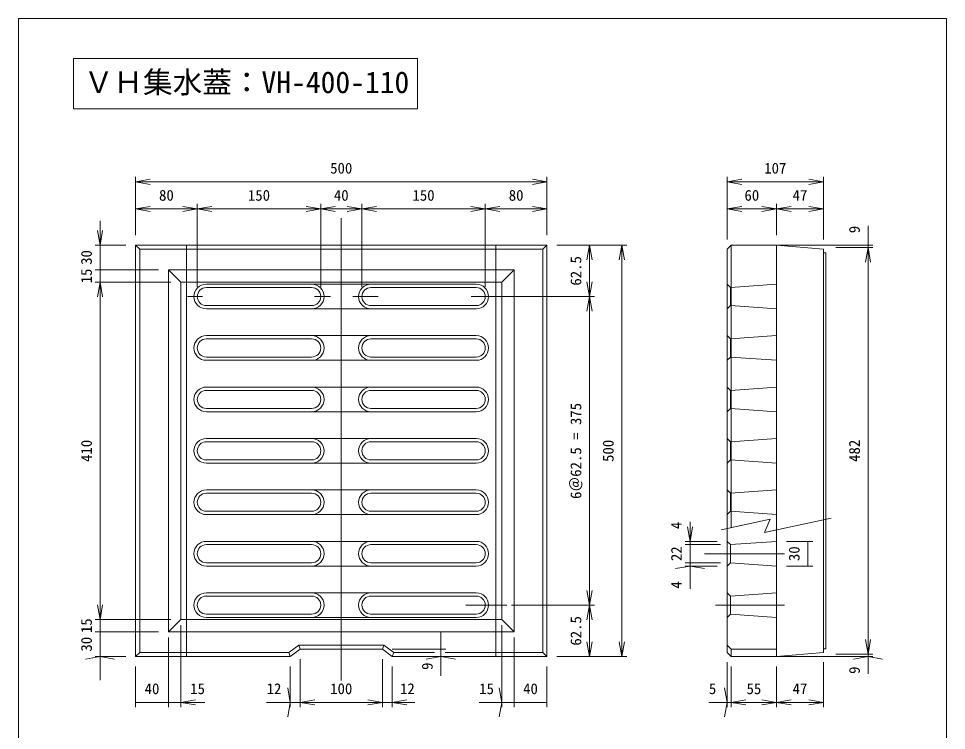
# Model space of a CAD drawing. Units: millimetres on the paper, with parts at other scales. Extents: x 26 to 677, y 48 to 350.
# Drawn here: x 488.8 to 676.8, y 193.8 to 338 of the extents above; entities that cross this region are included whole.
import ezdxf
from ezdxf.enums import TextEntityAlignment as Align

# ---------------------------------------------------------------- set-up
doc = ezdxf.new("R2010")
doc.units = ezdxf.units.MM
doc.layers.add('シート4', color=4, linetype='Continuous', lineweight=18)
doc.styles.add('ＭＳ ゴシック-5.0-0.0', font='')
doc.styles.get('ＭＳ ゴシック-5.0-0.0').set_extended_font_data('ＭＳ ゴシック-5.0-0.0')

msp = doc.modelspace()

# ---------------------------------------------------------------- linework, layer by layer
at = {"layer": 'シート4', "color": 2}
for p, q in [((488.806, 337.996), (676.751, 337.996)), ((488.806, 337.996), (488.806, 64.259)), ((676.751, 337.996), (676.751, 64.259)), ((512.509, 292.107), (554.175, 292.107)), ((512.509, 208.774), (512.509, 292.107)), ((595.842, 292.107), (554.175, 292.107)), ((595.842, 208.774), (595.842, 292.107)), ((633.175, 292.107), (632.342, 291.274)), ((633.175, 234.868), (633.175, 292.107)), ((642.342, 292.107), (633.175, 292.107)), ((642.342, 208.774), (642.342, 292.107)), ((642.342, 292.107), (651.842, 291.274)), ((632.342, 209.607), (632.342, 291.274)), ((651.842, 209.607), (651.842, 291.274)), ((651.842, 290.516), (652.342, 290.516)), ((652.342, 210.364), (652.342, 290.516)), ((548.175, 283.524), (526.842, 283.524)), ((560.175, 283.524), (581.509, 283.524)), ((526.842, 279.857), (548.175, 279.857)), ((581.509, 279.857), (560.175, 279.857)), ((548.175, 273.107), (526.842, 273.107)), ((560.175, 273.107), (581.509, 273.107)), ((526.842, 269.44), (548.175, 269.44)), ((581.509, 269.44), (560.175, 269.44)), ((548.175, 262.69), (526.842, 262.69)), ((560.175, 262.69), (581.509, 262.69)), ((526.842, 259.024), (548.175, 259.024)), ((581.509, 259.024), (560.175, 259.024)), ((548.175, 252.274), (526.842, 252.274)), ((560.175, 252.274), (581.509, 252.274)), ((526.842, 248.607), (548.175, 248.607)), ((581.509, 248.607), (560.175, 248.607)), ((548.175, 241.857), (526.842, 241.857)), ((560.175, 241.857), (581.509, 241.857)), ((526.842, 238.19), (548.175, 238.19)), ((581.509, 238.19), (560.175, 238.19)), ((639.89, 233.898), (653.368, 236.812)), ((631.128, 234.426), (641.061, 236.573)), ((641.061, 236.573), (639.89, 233.898)), ((548.175, 231.44), (526.842, 231.44)), ((560.175, 231.44), (581.509, 231.44)), ((632.342, 232.107), (633.008, 231.44)), ((642.342, 232.107), (633.008, 231.44)), ((633.008, 227.774), (633.008, 231.44)), ((526.842, 227.774), (548.175, 227.774)), ((581.509, 227.774), (560.175, 227.774)), ((633.008, 227.774), (632.342, 227.107)), ((633.008, 227.774), (642.342, 227.107)), ((548.175, 221.024), (526.842, 221.024)), ((560.175, 221.024), (581.509, 221.024)), ((632.342, 221.69), (633.008, 221.024)), ((642.342, 221.69), (633.008, 221.024)), ((633.008, 217.357), (633.008, 221.024)), ((526.842, 217.357), (548.175, 217.357)), ((581.509, 217.357), (560.175, 217.357)), ((633.008, 217.357), (632.342, 216.69)), ((633.008, 217.357), (642.342, 216.69)), ((632.342, 211.107), (633.175, 210.274)), ((512.509, 208.774), (543.842, 208.774)), ((545.842, 210.274), (543.842, 208.774)), ((545.842, 210.274), (554.175, 210.274)), ((562.509, 210.274), (554.175, 210.274)), ((562.509, 210.274), (564.509, 208.774)), ((595.842, 208.774), (564.509, 208.774)), ((632.342, 209.607), (633.175, 208.774)), ((633.175, 210.274), (633.175, 208.774)), ((642.342, 210.274), (633.175, 210.274)), ((642.342, 208.774), (633.175, 208.774)), ((651.842, 209.607), (642.342, 208.774)), ((651.842, 210.364), (652.342, 210.364))]:
    msp.add_line(p, q, dxfattribs=at)
at = {"layer": 'シート4'}
for p, q in [((499.933, 329.881), (569.644, 329.881)), ((499.933, 319.724), (499.933, 329.881)), ((569.644, 329.881), (569.644, 319.724)), ((569.644, 319.724), (499.933, 319.724)), ((512.509, 294.107), (512.509, 305.935)), ((512.509, 304.935), (515.463, 305.456)), ((512.509, 304.935), (515.463, 304.414)), ((595.842, 304.935), (512.509, 304.935)), ((595.842, 304.935), (592.887, 305.456)), ((595.842, 304.935), (592.887, 304.414)), ((595.842, 294.107), (595.842, 305.935)), ((632.342, 293.274), (632.342, 305.935)), ((632.342, 304.935), (635.296, 305.456)), ((632.342, 304.935), (635.296, 304.414)), ((632.342, 304.935), (651.842, 304.935)), ((651.842, 304.935), (648.887, 305.456)), ((651.842, 304.935), (648.887, 304.414)), ((651.842, 293.274), (651.842, 305.935)), ((512.509, 299.437), (515.463, 299.957)), ((512.509, 299.437), (515.463, 298.916)), ((512.509, 299.437), (525.009, 299.437)), ((525.009, 299.437), (522.054, 299.957)), ((525.009, 299.437), (522.054, 298.916)), ((525.009, 283.69), (525.009, 300.437)), ((525.009, 299.437), (527.963, 299.957)), ((525.009, 299.437), (527.963, 298.916)), ((550.009, 299.437), (525.009, 299.437)), ((550.009, 299.437), (547.054, 299.957)), ((550.009, 299.437), (547.054, 298.916)), ((550.009, 283.69), (550.009, 300.437)), ((550.009, 299.437), (552.963, 299.957)), ((550.009, 299.437), (552.963, 298.916)), ((550.009, 299.437), (558.342, 299.437)), ((558.342, 299.437), (555.387, 299.957)), ((558.342, 299.437), (555.387, 298.916)), ((558.342, 283.69), (558.342, 300.437)), ((558.342, 299.437), (561.296, 299.957)), ((558.342, 299.437), (561.296, 298.916)), ((558.342, 299.437), (583.342, 299.437)), ((583.342, 299.437), (580.387, 299.957)), ((583.342, 299.437), (580.387, 298.916)), ((583.342, 283.69), (583.342, 300.437)), ((583.342, 299.437), (586.296, 299.957)), ((583.342, 299.437), (586.296, 298.916)), ((583.342, 299.437), (595.842, 299.437)), ((595.842, 299.437), (592.887, 299.957)), ((595.842, 299.437), (592.887, 298.916)), ((632.342, 299.437), (635.296, 299.957)), ((632.342, 299.437), (635.296, 298.916)), ((632.342, 299.437), (642.342, 299.437)), ((642.342, 299.437), (639.387, 299.957)), ((642.342, 299.437), (639.387, 298.916)), ((642.342, 294.107), (642.342, 300.437)), ((642.342, 299.437), (645.296, 299.957)), ((642.342, 299.437), (645.296, 298.916)), ((642.342, 299.437), (651.842, 299.437)), ((651.842, 299.437), (648.887, 299.957)), ((651.842, 299.437), (648.887, 298.916)), ((505.311, 292.107), (505.311, 297.027)), ((554.175, 203.937), (554.175, 297.558)), ((660.868, 292.107), (660.868, 296.016)), ((505.311, 292.107), (504.79, 295.061)), ((505.311, 292.107), (505.832, 295.061)), ((504.311, 292.107), (510.509, 292.107)), ((505.311, 292.107), (505.311, 287.107)), ((512.509, 292.107), (513.342, 291.274)), ((522.842, 208.774), (522.842, 292.107)), ((585.509, 208.774), (585.509, 292.107)), ((595.842, 292.107), (595.009, 291.274)), ((597.842, 292.107), (612.001, 292.107)), ((604.453, 292.107), (603.932, 289.152)), ((604.453, 292.107), (604.974, 289.152)), ((604.453, 292.107), (604.453, 281.69)), ((611.001, 292.107), (610.48, 289.152)), ((611.001, 292.107), (611.522, 289.152)), ((611.001, 292.107), (611.001, 208.774)), ((642.342, 292.107), (661.868, 292.107)), ((654.342, 291.607), (661.868, 291.607)), ((660.868, 291.607), (660.347, 288.652)), ((660.868, 291.607), (660.868, 292.107)), ((660.868, 291.607), (661.389, 288.652)), ((660.868, 291.607), (660.868, 209.274)), ((513.342, 291.274), (554.175, 291.274)), ((513.342, 209.607), (513.342, 291.274)), ((595.009, 291.274), (554.175, 291.274)), ((595.009, 209.607), (595.009, 291.274)), ((504.311, 287.107), (517.175, 287.107)), ((505.311, 287.107), (505.311, 284.607)), ((519.175, 287.107), (521.675, 284.607)), ((519.175, 287.107), (554.175, 287.107)), ((519.175, 213.774), (519.175, 287.107)), ((589.175, 287.107), (554.175, 287.107)), ((589.175, 287.107), (586.675, 284.607)), ((589.175, 213.774), (589.175, 287.107)), ((504.311, 284.607), (519.675, 284.607)), ((505.311, 284.607), (504.79, 281.652)), ((505.311, 284.607), (505.832, 281.652)), ((505.311, 284.607), (505.311, 216.274)), ((521.675, 284.607), (554.175, 284.607)), ((521.675, 216.274), (521.675, 284.607)), ((548.175, 284.19), (526.842, 284.19)), ((548.175, 284.19), (560.175, 284.19)), ((586.675, 284.607), (554.175, 284.607)), ((560.175, 284.19), (581.509, 284.19)), ((586.675, 216.274), (586.675, 284.607)), ((604.453, 281.69), (603.932, 284.645)), ((604.453, 281.69), (604.974, 284.645)), ((632.342, 284.19), (633.008, 283.524)), ((642.342, 284.19), (633.008, 283.524)), ((633.008, 279.857), (633.008, 283.524)), ((523.004, 281.69), (526.065, 281.69)), ((548.746, 281.69), (551.967, 281.69)), ((556.533, 281.69), (561.669, 281.69)), ((580.502, 281.69), (587.675, 281.69)), ((586.842, 281.69), (605.453, 281.69)), ((604.453, 281.69), (603.932, 278.736)), ((604.453, 281.69), (604.974, 278.736)), ((604.453, 281.69), (604.453, 219.19)), ((526.842, 279.19), (548.175, 279.19)), ((560.175, 279.19), (548.175, 279.19)), ((581.509, 279.19), (560.175, 279.19)), ((633.008, 279.857), (632.342, 279.19)), ((633.008, 279.857), (642.342, 279.19)), ((548.175, 273.774), (526.842, 273.774)), ((548.175, 273.774), (560.175, 273.774)), ((560.175, 273.774), (581.509, 273.774)), ((632.342, 273.774), (633.008, 273.107)), ((642.342, 273.774), (633.008, 273.107)), ((633.008, 269.44), (633.008, 273.107)), ((526.842, 268.774), (548.175, 268.774)), ((560.175, 268.774), (548.175, 268.774)), ((581.509, 268.774), (560.175, 268.774)), ((633.008, 269.44), (632.342, 268.774)), ((633.008, 269.44), (642.342, 268.774)), ((548.175, 263.357), (526.842, 263.357)), ((548.175, 263.357), (560.175, 263.357)), ((560.175, 263.357), (581.509, 263.357)), ((632.342, 263.357), (633.008, 262.69)), ((642.342, 263.357), (633.008, 262.69)), ((633.008, 259.024), (633.008, 262.69)), ((526.842, 258.357), (548.175, 258.357)), ((560.175, 258.357), (548.175, 258.357)), ((581.509, 258.357), (560.175, 258.357)), ((633.008, 259.024), (632.342, 258.357)), ((633.008, 259.024), (642.342, 258.357)), ((548.175, 252.94), (526.842, 252.94)), ((548.175, 252.94), (560.175, 252.94)), ((560.175, 252.94), (581.509, 252.94)), ((632.342, 252.94), (633.008, 252.274)), ((642.342, 252.94), (633.008, 252.274)), ((633.008, 248.607), (633.008, 252.274)), ((633.008, 248.607), (632.342, 247.94)), ((633.008, 248.607), (642.342, 247.94)), ((526.842, 247.94), (548.175, 247.94)), ((560.175, 247.94), (548.175, 247.94)), ((581.509, 247.94), (560.175, 247.94)), ((548.175, 242.524), (526.842, 242.524)), ((548.175, 242.524), (560.175, 242.524)), ((560.175, 242.524), (581.509, 242.524)), ((632.342, 242.524), (633.008, 241.857)), ((642.342, 242.524), (633.008, 241.857)), ((633.008, 238.19), (633.008, 241.857)), ((526.842, 237.524), (548.175, 237.524)), ((560.175, 237.524), (548.175, 237.524)), ((581.509, 237.524), (560.175, 237.524)), ((633.008, 238.19), (632.342, 237.524)), ((633.008, 238.19), (642.342, 237.524)), ((624.813, 232.107), (624.292, 235.061)), ((624.813, 232.107), (624.813, 236.07)), ((624.813, 232.107), (625.334, 235.061)), ((548.175, 232.107), (526.842, 232.107)), ((548.175, 232.107), (560.175, 232.107)), ((560.175, 232.107), (581.509, 232.107)), ((623.813, 232.107), (630.342, 232.107)), ((623.813, 231.44), (631.008, 231.44)), ((624.813, 231.44), (624.813, 232.107)), ((624.813, 231.44), (624.813, 227.774)), ((644.342, 232.107), (649.666, 232.107)), ((648.666, 232.107), (648.666, 227.107)), ((627.723, 229.607), (643.98, 229.607)), ((623.813, 227.774), (631.008, 227.774)), ((624.813, 227.774), (624.813, 227.107)), ((526.842, 227.107), (548.175, 227.107)), ((560.175, 227.107), (548.175, 227.107)), ((581.509, 227.107), (560.175, 227.107)), ((624.813, 227.107), (621.859, 226.586)), ((623.813, 227.107), (630.342, 227.107)), ((624.813, 227.107), (627.768, 226.586)), ((624.813, 227.107), (624.813, 222.521)), ((644.342, 227.107), (649.666, 227.107)), ((604.453, 219.19), (603.932, 222.145)), ((604.453, 219.19), (604.974, 222.145)), ((548.175, 221.69), (526.842, 221.69)), ((548.175, 221.69), (560.175, 221.69)), ((560.175, 221.69), (581.509, 221.69)), ((505.311, 216.274), (504.79, 219.228)), ((505.311, 216.274), (505.832, 219.228)), ((579.42, 219.19), (587.675, 219.19)), ((588.675, 219.19), (605.453, 219.19)), ((604.453, 219.19), (603.932, 216.236)), ((604.453, 219.19), (604.974, 216.236)), ((604.453, 219.19), (604.453, 208.774)), ((629.977, 219.19), (643.98, 219.19)), ((504.311, 216.274), (519.675, 216.274)), ((505.311, 213.774), (505.311, 216.274)), ((521.675, 216.274), (519.175, 213.774)), ((521.675, 216.274), (554.175, 216.274)), ((526.842, 216.69), (548.175, 216.69)), ((560.175, 216.69), (548.175, 216.69)), ((586.675, 216.274), (554.175, 216.274)), ((581.509, 216.69), (560.175, 216.69)), ((586.675, 216.274), (589.175, 213.774)), ((521.675, 198.497), (521.675, 215.107)), ((586.675, 198.497), (586.675, 215.107)), ((504.311, 213.774), (517.175, 213.774)), ((505.311, 213.774), (505.311, 208.774)), ((519.175, 213.774), (554.175, 213.774)), ((519.175, 198.497), (519.175, 212.607)), ((589.175, 213.774), (554.175, 213.774)), ((574.342, 210.274), (574.342, 213.771)), ((589.175, 198.497), (589.175, 212.607)), ((545.564, 211.107), (543.564, 209.607)), ((545.564, 211.107), (545.842, 210.274)), ((545.564, 211.107), (554.175, 211.107)), ((562.786, 211.107), (554.175, 211.107)), ((562.786, 211.107), (562.509, 210.274)), ((562.786, 211.107), (564.786, 209.607)), ((604.453, 208.774), (603.932, 211.728)), ((604.453, 208.774), (604.974, 211.728)), ((611.001, 208.774), (610.48, 211.728)), ((611.001, 208.774), (611.522, 211.728)), ((660.868, 209.274), (660.347, 212.228)), ((660.868, 209.274), (661.389, 212.228)), ((505.311, 208.774), (502.356, 208.253)), ((504.311, 208.774), (510.509, 208.774)), ((505.311, 208.774), (508.265, 208.253)), ((505.311, 208.774), (505.311, 203.982)), ((513.342, 209.607), (512.509, 208.774)), ((513.342, 209.607), (543.564, 209.607)), ((543.564, 209.607), (543.842, 208.774)), ((564.509, 210.274), (575.342, 210.274)), ((564.786, 209.607), (564.509, 208.774)), ((564.786, 209.607), (573.077, 209.607)), ((574.342, 208.774), (571.388, 208.253)), ((574.342, 208.774), (571.388, 208.253)), ((574.342, 210.274), (574.342, 208.774)), ((574.342, 208.774), (577.297, 208.253)), ((574.342, 208.774), (574.342, 204.859)), ((574.342, 208.774), (577.297, 208.253)), ((574.342, 208.774), (574.342, 206.064)), ((575.246, 209.607), (595.009, 209.607)), ((595.009, 209.607), (595.842, 208.774)), ((597.842, 208.774), (612.001, 208.774)), ((642.342, 208.774), (661.868, 208.774)), ((654.342, 209.274), (661.868, 209.274)), ((660.868, 208.774), (657.913, 208.253)), ((660.868, 209.274), (660.868, 208.774)), ((660.868, 208.774), (663.822, 208.253)), ((660.868, 208.774), (660.868, 205.255)), ((512.509, 198.497), (512.509, 206.774)), ((543.842, 198.497), (543.842, 206.774)), ((545.842, 198.497), (545.842, 208.274)), ((562.509, 198.497), (562.509, 208.274)), ((564.509, 198.497), (564.509, 206.774)), ((595.842, 198.497), (595.842, 206.774)), ((632.342, 198.497), (632.342, 207.607)), ((633.175, 198.497), (633.175, 206.774)), ((642.342, 198.497), (642.342, 206.774)), ((651.842, 198.497), (651.842, 207.607)), ((543.842, 199.497), (543.321, 202.451)), ((586.675, 199.497), (586.154, 202.451)), ((632.342, 199.497), (631.821, 202.451)), ((512.509, 199.497), (519.175, 199.497)), ((521.675, 199.497), (519.175, 199.497)), ((521.675, 199.497), (524.63, 200.018)), ((521.675, 199.497), (524.63, 198.976)), ((521.675, 199.497), (526.57, 199.497)), ((543.842, 199.497), (539.055, 199.497)), ((543.842, 199.497), (543.321, 196.543)), ((543.842, 199.497), (545.842, 199.497)), ((545.842, 199.497), (548.796, 200.018)), ((545.842, 199.497), (548.796, 198.976)), ((545.842, 199.497), (562.509, 199.497)), ((562.509, 199.497), (559.554, 200.018)), ((562.509, 199.497), (559.554, 198.976)), ((562.509, 199.497), (564.509, 199.497)), ((564.509, 199.497), (567.463, 200.018)), ((564.509, 199.497), (567.463, 198.976)), ((564.509, 199.497), (569.068, 199.497)), ((586.675, 199.497), (582.107, 199.497)), ((586.675, 199.497), (586.154, 196.543)), ((586.675, 199.497), (589.175, 199.497)), ((589.175, 199.497), (595.842, 199.497)), ((632.342, 199.497), (628.629, 199.497)), ((632.342, 199.497), (631.821, 196.543)), ((632.342, 199.497), (633.175, 199.497)), ((633.175, 199.497), (636.129, 200.018)), ((633.175, 199.497), (636.129, 198.976)), ((642.342, 199.497), (633.175, 199.497)), ((642.342, 199.497), (639.387, 200.018)), ((642.342, 199.497), (639.387, 198.976)), ((642.342, 199.497), (645.296, 200.018)), ((642.342, 199.497), (645.296, 198.976)), ((642.342, 199.497), (651.842, 199.497)), ((651.842, 199.497), (648.887, 200.018)), ((651.842, 199.497), (648.887, 198.976))]:
    msp.add_line(p, q, dxfattribs=at)
at = {"layer": 'シート4', "color": 9}
for p, q in [((632.342, 234.688), (641.061, 236.573)), ((641.061, 236.573), (639.89, 233.898)), ((632.342, 234.688), (631.128, 234.426)), ((631.128, 234.426), (632.342, 234.688)), ((632.342, 232.107), (632.342, 234.688)), ((639.89, 233.898), (642.342, 234.428)), ((642.342, 234.428), (642.342, 232.107)), ((633.008, 231.44), (632.342, 232.107)), ((642.342, 232.107), (633.008, 231.44)), ((633.008, 227.774), (632.342, 227.107)), ((642.342, 227.107), (633.008, 227.774)), ((632.342, 227.107), (632.342, 221.69)), ((642.342, 221.69), (642.342, 227.107)), ((632.342, 221.69), (633.008, 221.024)), ((633.008, 221.024), (642.342, 221.69)), ((632.342, 216.69), (633.008, 217.357)), ((632.342, 211.107), (632.342, 216.69)), ((633.008, 217.357), (642.342, 216.69)), ((642.342, 216.69), (642.342, 210.274)), ((633.175, 210.274), (632.342, 211.107)), ((642.342, 210.274), (633.175, 210.274))]:
    msp.add_line(p, q, dxfattribs=at)
at = {"layer": 'シート4'}
for centre, start, end in [((526.842, 281.69), 90, 270), ((548.175, 281.69), 270, 90), ((560.175, 281.69), 90, 270), ((581.509, 281.69), 270, 90), ((526.842, 271.274), 90, 270), ((548.175, 271.274), 270, 90), ((560.175, 271.274), 90, 270), ((581.509, 271.274), 270, 90), ((526.842, 260.857), 90, 270), ((548.175, 260.857), 270, 90), ((560.175, 260.857), 90, 270), ((581.509, 260.857), 270, 90), ((526.842, 250.44), 90, 270), ((548.175, 250.44), 270, 90), ((560.175, 250.44), 90, 270), ((581.509, 250.44), 270, 90), ((526.842, 240.024), 90, 270), ((548.175, 240.024), 270, 90), ((560.175, 240.024), 90, 270), ((581.509, 240.024), 270, 90), ((526.842, 229.607), 90, 270), ((548.175, 229.607), 270, 90), ((560.175, 229.607), 90, 270), ((581.509, 229.607), 270, 90), ((526.842, 219.19), 90, 270), ((548.175, 219.19), 270, 90), ((560.175, 219.19), 90, 270), ((581.509, 219.19), 270, 90)]:
    msp.add_arc(centre, 2.5, start, end, dxfattribs=at)
at = {"layer": 'シート4', "color": 2}
for centre, start, end in [((526.842, 281.69), 90, 270), ((548.175, 281.69), 270, 90), ((560.175, 281.69), 90, 270), ((581.509, 281.69), 270, 90), ((526.842, 271.274), 90, 270), ((548.175, 271.274), 270, 90), ((560.175, 271.274), 90, 270), ((581.509, 271.274), 270, 90), ((526.842, 260.857), 90, 270), ((548.175, 260.857), 270, 90), ((560.175, 260.857), 90, 270), ((581.509, 260.857), 270, 90), ((526.842, 250.44), 90, 270), ((548.175, 250.44), 270, 90), ((560.175, 250.44), 90, 270), ((581.509, 250.44), 270, 90), ((526.842, 240.024), 90, 270), ((548.175, 240.024), 270, 90), ((560.175, 240.024), 90, 270), ((581.509, 240.024), 270, 90), ((526.842, 229.607), 90, 270), ((548.175, 229.607), 270, 90), ((560.175, 229.607), 90, 270), ((581.509, 229.607), 270, 90), ((526.842, 219.19), 90, 270), ((548.175, 219.19), 270, 90), ((560.175, 219.19), 90, 270), ((581.509, 219.19), 270, 90)]:
    msp.add_arc(centre, 1.833, start, end, dxfattribs=at)

# ---------------------------------------------------------------- texts
at = {"layer": 'シート4', "color": 7, "style": 'ＭＳ ゴシック-5.0-0.0'}
for s, height, p in [('ＶＨ集水蓋：VH-400-110', 4.399, (502.019, 321.571)), ('500', 2.199, (551.925, 305.935)), ('107', 2.199, (639.842, 305.935)), ('80', 2.199, (517.259, 300.437)), ('150', 2.199, (535.259, 300.437)), ('40', 2.199, (552.675, 300.437)), ('150', 2.199, (568.592, 300.437)), ('80', 2.199, (588.092, 300.437)), ('60', 2.199, (635.842, 300.437)), ('47', 2.199, (645.592, 300.437)), ('40', 2.199, (514.342, 200.497)), ('15', 2.199, (523.57, 200.497)), ('12', 2.199, (539.055, 200.497)), ('100', 2.199, (551.925, 200.497)), ('12', 2.199, (566.068, 200.497)), ('15', 2.199, (582.107, 200.497)), ('40', 2.199, (591.009, 200.497)), ('5', 2.199, (628.629, 200.497)), ('55', 2.199, (636.258, 200.497)), ('47', 2.199, (645.592, 200.497))]:
    msp.add_text(s, height=height, dxfattribs=at).set_placement(p, align=Align.BOTTOM_LEFT)
for s, p in [('9', (659.868, 294.516)), ('30', (504.311, 288.107)), ('62.5', (603.453, 283.899)), ('15', (504.311, 284.357)), ('6＠62.5 = 375', (603.453, 240.69)), ('410', (504.311, 248.19)), ('500', (610.001, 248.19)), ('482', (659.868, 248.19)), ('4', (623.813, 234.57)), ('22', (623.813, 228.107)), ('30', (647.666, 228.107)), ('4', (623.813, 222.521)), ('15', (504.311, 213.524)), ('62.5', (603.453, 210.982)), ('30', (504.311, 209.774)), ('9', (573.342, 206.064)), ('9', (659.868, 205.255))]:
    msp.add_text(s, height=2.199, rotation=90, dxfattribs=at).set_placement(p, align=Align.BOTTOM_LEFT)

doc.saveas('drawing.dxf')
